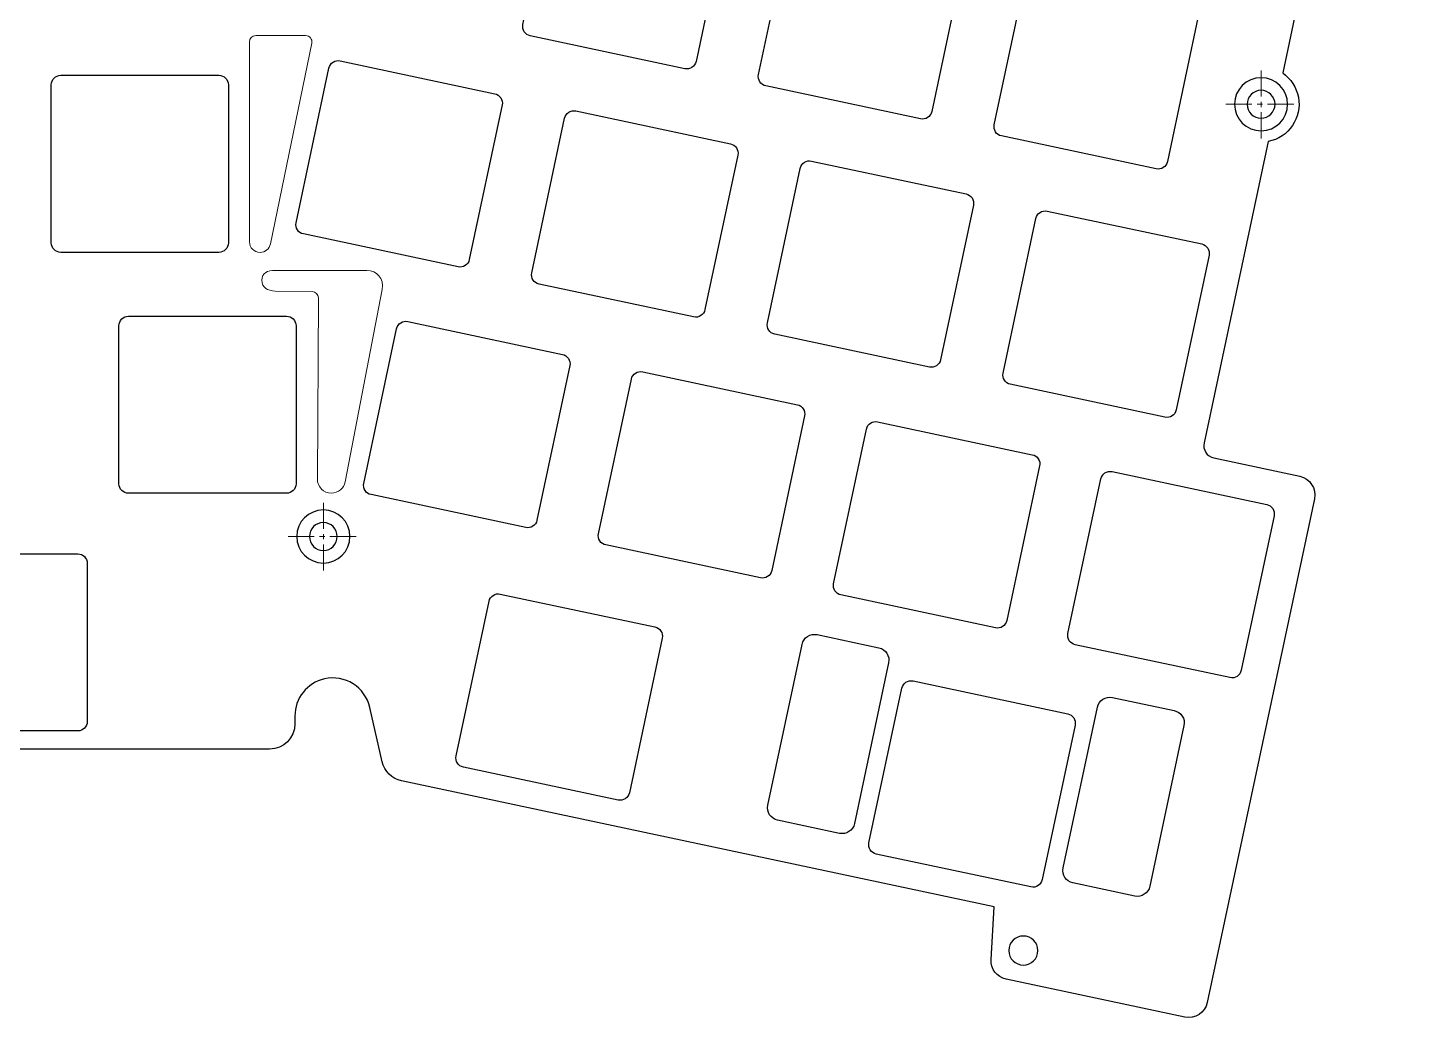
# Model space of a CAD drawing. Header units: inches. Extents: x 57 to 395, y 104 to 257.
# Drawn here: x 114.6 to 223.9, y 104.4 to 182.8 of the extents above; entities that cross this region are included whole.
import ezdxf

# ---------------------------------------------------------------- set-up
doc = ezdxf.new("R2010")
doc.units = ezdxf.units.IN
doc.header["$MEASUREMENT"] = 0
for name, pattern in [('AI-Linetype-10', [3.308389, 2.067743, -0.413549, 0.413549, -0.413549]), ('AI-Linetype-7', [3.308389, 2.067743, -0.413549, 0.413549, -0.413549]), ('AI-Linetype-8', [3.308389, 2.067743, -0.413549, 0.413549, -0.413549]), ('AI-Linetype-9', [3.308389, 2.067743, -0.413549, 0.413549, -0.413549])]:
    doc.linetypes.add(name, pattern=pattern)
doc.layers.add('_U+56FE_U+5C42 5', color=7, linetype='Continuous')
doc.layers.add('center_line', color=7, linetype='Continuous')

# ---------------------------------------------------------------- blocks, each defined once
blk = doc.blocks.new('block 3')
at = {"color": 7, "lineweight": 25}
blk.add_open_spline([(192.15, 109.83), (192.15, 110.47), (192.67, 110.98), (193.3, 110.98), (193.94, 110.98), (194.45, 110.47), (194.45, 109.83), (194.45, 109.2), (193.94, 108.68), (193.3, 108.68), (192.67, 108.68), (192.15, 109.2), (192.15, 109.83)], degree=3, knots=[0, 0, 0, 0, 1, 1, 1, 2, 2, 2, 3, 3, 3, 4, 4, 4, 4], dxfattribs=at)
blk = doc.blocks.new('block 10')
at = {"color": 7, "lineweight": 25}
blk.add_open_spline([(144.63, 159.57), (144.23, 159.66), (143.83, 159.4), (143.74, 158.99), (143.74, 158.99), (141.14, 146.77), (141.14, 146.77), (141.06, 146.36), (141.32, 145.96), (141.72, 145.88), (141.72, 145.88), (153.95, 143.28), (153.95, 143.28), (154.35, 143.19), (154.75, 143.45), (154.84, 143.86), (154.84, 143.86), (157.44, 156.08), (157.44, 156.08), (157.52, 156.49), (157.26, 156.89), (156.86, 156.97), (156.86, 156.97), (144.63, 159.57), (144.63, 159.57)], degree=3, knots=[0, 0, 0, 0, 1, 1, 1, 2, 2, 2, 3, 3, 3, 4, 4, 4, 5, 5, 5, 6, 6, 6, 7, 7, 7, 8, 8, 8, 8], dxfattribs=at)
blk = doc.blocks.new('block 14')
at = {"color": 7, "lineweight": 25}
blk.add_open_spline([(135.79, 146.74), (135.79, 146.74), (135.79, 159.24), (135.79, 159.24), (135.79, 159.65), (135.45, 159.99), (135.04, 159.99), (135.04, 159.99), (122.54, 159.99), (122.54, 159.99), (122.13, 159.99), (121.79, 159.65), (121.79, 159.24), (121.79, 159.24), (121.79, 146.74), (121.79, 146.74), (121.79, 146.32), (122.13, 145.99), (122.54, 145.99), (122.54, 145.99), (135.04, 145.99), (135.04, 145.99), (135.45, 145.99), (135.79, 146.32), (135.79, 146.74)], degree=3, knots=[0, 0, 0, 0, 1, 1, 1, 2, 2, 2, 3, 3, 3, 4, 4, 4, 5, 5, 5, 6, 6, 6, 7, 7, 7, 8, 8, 8, 8], dxfattribs=at)
blk = doc.blocks.new('block 15')
at = {"color": 7, "lineweight": 25}
blk.add_open_spline([(139.28, 180.18), (138.88, 180.27), (138.48, 180.01), (138.39, 179.6), (138.39, 179.6), (135.79, 167.38), (135.79, 167.38), (135.71, 166.97), (135.97, 166.57), (136.37, 166.49), (136.37, 166.49), (148.6, 163.89), (148.6, 163.89), (149, 163.8), (149.4, 164.06), (149.49, 164.47), (149.49, 164.47), (152.09, 176.69), (152.09, 176.69), (152.17, 177.1), (151.91, 177.5), (151.51, 177.58), (151.51, 177.58), (139.28, 180.18), (139.28, 180.18)], degree=3, knots=[0, 0, 0, 0, 1, 1, 1, 2, 2, 2, 3, 3, 3, 4, 4, 4, 5, 5, 5, 6, 6, 6, 7, 7, 7, 8, 8, 8, 8], dxfattribs=at)
blk = doc.blocks.new('block 16')
at = {"color": 7, "lineweight": 25}
blk.add_open_spline([(170.72, 172.73), (170.81, 173.14), (170.55, 173.54), (170.14, 173.62), (170.14, 173.62), (157.92, 176.22), (157.92, 176.22), (157.51, 176.31), (157.11, 176.05), (157.03, 175.64), (157.03, 175.64), (154.43, 163.42), (154.43, 163.42), (154.34, 163.01), (154.6, 162.61), (155.01, 162.53), (155.01, 162.53), (167.23, 159.93), (167.23, 159.93), (167.64, 159.84), (168.04, 160.1), (168.12, 160.51), (168.12, 160.51), (170.72, 172.73), (170.72, 172.73)], degree=3, knots=[0, 0, 0, 0, 1, 1, 1, 2, 2, 2, 3, 3, 3, 4, 4, 4, 5, 5, 5, 6, 6, 6, 7, 7, 7, 8, 8, 8, 8], dxfattribs=at)
blk = doc.blocks.new('block 17')
at = {"color": 7, "lineweight": 25}
blk.add_open_spline([(173.06, 159.46), (172.98, 159.05), (173.23, 158.65), (173.64, 158.57), (173.64, 158.57), (185.87, 155.97), (185.87, 155.97), (186.27, 155.88), (186.67, 156.14), (186.76, 156.54), (186.76, 156.54), (189.35, 168.77), (189.35, 168.77), (189.44, 169.18), (189.18, 169.58), (188.78, 169.66), (188.78, 169.66), (176.55, 172.26), (176.55, 172.26), (176.15, 172.35), (175.75, 172.09), (175.66, 171.68), (175.66, 171.68), (173.06, 159.46), (173.06, 159.46)], degree=3, knots=[0, 0, 0, 0, 1, 1, 1, 2, 2, 2, 3, 3, 3, 4, 4, 4, 5, 5, 5, 6, 6, 6, 7, 7, 7, 8, 8, 8, 8], dxfattribs=at)
blk = doc.blocks.new('block 18')
at = {"color": 7, "lineweight": 25}
blk.add_open_spline([(195.18, 168.3), (194.78, 168.39), (194.38, 168.13), (194.29, 167.72), (194.29, 167.72), (191.7, 155.49), (191.7, 155.49), (191.61, 155.09), (191.87, 154.69), (192.27, 154.61), (192.27, 154.61), (204.5, 152.01), (204.5, 152.01), (204.91, 151.92), (205.3, 152.18), (205.39, 152.58), (205.39, 152.58), (207.99, 164.81), (207.99, 164.81), (208.07, 165.22), (207.82, 165.61), (207.41, 165.7), (207.41, 165.7), (195.18, 168.3), (195.18, 168.3)], degree=3, knots=[0, 0, 0, 0, 1, 1, 1, 2, 2, 2, 3, 3, 3, 4, 4, 4, 5, 5, 5, 6, 6, 6, 7, 7, 7, 8, 8, 8, 8], dxfattribs=at)
blk = doc.blocks.new('block 19')
at = {"color": 7, "lineweight": 25}
blk.add_open_spline([(130.44, 165.79), (130.44, 165.79), (130.44, 178.29), (130.44, 178.29), (130.44, 178.7), (130.1, 179.04), (129.69, 179.04), (129.69, 179.04), (117.19, 179.04), (117.19, 179.04), (116.78, 179.04), (116.44, 178.7), (116.44, 178.29), (116.44, 178.29), (116.44, 165.79), (116.44, 165.79), (116.44, 165.37), (116.78, 165.04), (117.19, 165.04), (117.19, 165.04), (129.69, 165.04), (129.69, 165.04), (130.1, 165.04), (130.44, 165.37), (130.44, 165.79)], degree=3, knots=[0, 0, 0, 0, 1, 1, 1, 2, 2, 2, 3, 3, 3, 4, 4, 4, 5, 5, 5, 6, 6, 6, 7, 7, 7, 8, 8, 8, 8], dxfattribs=at)
blk = doc.blocks.new('block 22')
at = {"color": 7, "lineweight": 25}
blk.add_open_spline([(166.53, 179.56), (166.94, 179.47), (167.34, 179.73), (167.42, 180.14), (167.42, 180.14), (170.02, 192.36), (170.02, 192.36), (170.11, 192.77), (169.85, 193.17), (169.44, 193.25), (169.44, 193.25), (157.22, 195.85), (157.22, 195.85), (156.81, 195.94), (156.41, 195.68), (156.33, 195.27), (156.33, 195.27), (153.73, 183.05), (153.73, 183.05), (153.64, 182.64), (153.9, 182.24), (154.31, 182.16), (154.31, 182.16), (166.53, 179.56), (166.53, 179.56)], degree=3, knots=[0, 0, 0, 0, 1, 1, 1, 2, 2, 2, 3, 3, 3, 4, 4, 4, 5, 5, 5, 6, 6, 6, 7, 7, 7, 8, 8, 8, 8], dxfattribs=at)
blk = doc.blocks.new('block 23')
at = {"color": 7, "lineweight": 25}
blk.add_open_spline([(172.36, 179.09), (172.28, 178.68), (172.53, 178.28), (172.94, 178.2), (172.94, 178.2), (185.17, 175.6), (185.17, 175.6), (185.57, 175.51), (185.97, 175.77), (186.06, 176.17), (186.06, 176.17), (188.65, 188.4), (188.65, 188.4), (188.74, 188.81), (188.48, 189.21), (188.08, 189.29), (188.08, 189.29), (175.85, 191.89), (175.85, 191.89), (175.45, 191.98), (175.05, 191.72), (174.96, 191.31), (174.96, 191.31), (172.36, 179.09), (172.36, 179.09)], degree=3, knots=[0, 0, 0, 0, 1, 1, 1, 2, 2, 2, 3, 3, 3, 4, 4, 4, 5, 5, 5, 6, 6, 6, 7, 7, 7, 8, 8, 8, 8], dxfattribs=at)
blk = doc.blocks.new('block 24')
at = {"color": 7, "lineweight": 25}
blk.add_open_spline([(194.48, 187.93), (194.08, 188.02), (193.68, 187.76), (193.59, 187.35), (193.59, 187.35), (191, 175.12), (191, 175.12), (190.91, 174.72), (191.17, 174.32), (191.57, 174.24), (191.57, 174.24), (203.8, 171.64), (203.8, 171.64), (204.21, 171.55), (204.6, 171.81), (204.69, 172.21), (204.69, 172.21), (207.29, 184.44), (207.29, 184.44), (207.37, 184.85), (207.12, 185.24), (206.71, 185.33), (206.71, 185.33), (194.48, 187.93), (194.48, 187.93)], degree=3, knots=[0, 0, 0, 0, 1, 1, 1, 2, 2, 2, 3, 3, 3, 4, 4, 4, 5, 5, 5, 6, 6, 6, 7, 7, 7, 8, 8, 8, 8], dxfattribs=at)
blk = doc.blocks.new('block 64')
at = {"color": 7, "lineweight": 25}
blk.add_open_spline([(136.85, 142.57), (136.85, 143.18), (137.34, 143.67), (137.95, 143.67), (138.55, 143.67), (139.05, 143.18), (139.05, 142.57), (139.05, 141.96), (138.55, 141.47), (137.95, 141.47), (137.34, 141.47), (136.85, 141.96), (136.85, 142.57)], degree=3, knots=[0, 0, 0, 0, 1, 1, 1, 2, 2, 2, 3, 3, 3, 4, 4, 4, 4], dxfattribs=at)
blk = doc.blocks.new('block 72')
at = {"color": 7, "lineweight": 25}
blk.add_open_spline([(211, 176.75), (211, 177.36), (211.49, 177.85), (212.1, 177.85), (212.71, 177.85), (213.2, 177.36), (213.2, 176.75), (213.2, 176.14), (212.71, 175.65), (212.1, 175.65), (211.49, 175.65), (211, 176.14), (211, 176.75)], degree=3, knots=[0, 0, 0, 0, 1, 1, 1, 2, 2, 2, 3, 3, 3, 4, 4, 4, 4], dxfattribs=at)
blk = doc.blocks.new('block 74')
at = {"color": 7, "lineweight": 25}
blk.add_open_spline([(119.28, 127.95), (119.28, 127.95), (119.28, 140.45), (119.28, 140.45), (119.28, 140.86), (118.95, 141.2), (118.53, 141.2), (118.53, 141.2), (106.03, 141.2), (106.03, 141.2), (105.62, 141.2), (105.28, 140.86), (105.28, 140.45), (105.28, 140.45), (105.28, 127.95), (105.28, 127.95), (105.28, 127.53), (105.62, 127.2), (106.03, 127.2), (106.03, 127.2), (118.53, 127.2), (118.53, 127.2), (118.95, 127.2), (119.28, 127.53), (119.28, 127.95)], degree=3, knots=[0, 0, 0, 0, 1, 1, 1, 2, 2, 2, 3, 3, 3, 4, 4, 4, 5, 5, 5, 6, 6, 6, 7, 7, 7, 8, 8, 8, 8], dxfattribs=at)
blk = doc.blocks.new('block 75')
at = {"color": 7, "lineweight": 25}
blk.add_open_spline([(163.2, 155.59), (162.79, 155.68), (162.39, 155.42), (162.31, 155.01), (162.31, 155.01), (159.71, 142.79), (159.71, 142.79), (159.62, 142.38), (159.88, 141.98), (160.29, 141.9), (160.29, 141.9), (172.51, 139.3), (172.51, 139.3), (172.92, 139.21), (173.32, 139.47), (173.4, 139.88), (173.4, 139.88), (176, 152.1), (176, 152.1), (176.09, 152.51), (175.83, 152.91), (175.43, 152.99), (175.43, 152.99), (163.2, 155.59), (163.2, 155.59)], degree=3, knots=[0, 0, 0, 0, 1, 1, 1, 2, 2, 2, 3, 3, 3, 4, 4, 4, 5, 5, 5, 6, 6, 6, 7, 7, 7, 8, 8, 8, 8], dxfattribs=at)
blk = doc.blocks.new('block 76')
at = {"color": 7, "lineweight": 25}
blk.add_open_spline([(181.78, 151.64), (181.38, 151.73), (180.98, 151.47), (180.89, 151.06), (180.89, 151.06), (178.29, 138.84), (178.29, 138.84), (178.21, 138.43), (178.47, 138.03), (178.87, 137.95), (178.87, 137.95), (191.1, 135.35), (191.1, 135.35), (191.5, 135.26), (191.9, 135.52), (191.99, 135.93), (191.99, 135.93), (194.59, 148.15), (194.59, 148.15), (194.67, 148.56), (194.42, 148.96), (194.01, 149.04), (194.01, 149.04), (181.78, 151.64), (181.78, 151.64)], degree=3, knots=[0, 0, 0, 0, 1, 1, 1, 2, 2, 2, 3, 3, 3, 4, 4, 4, 5, 5, 5, 6, 6, 6, 7, 7, 7, 8, 8, 8, 8], dxfattribs=at)
blk = doc.blocks.new('block 77')
at = {"color": 7, "lineweight": 25}
blk.add_open_spline([(200.32, 147.7), (199.91, 147.79), (199.52, 147.53), (199.43, 147.12), (199.43, 147.12), (196.83, 134.9), (196.83, 134.9), (196.74, 134.49), (197, 134.09), (197.41, 134.01), (197.41, 134.01), (209.64, 131.41), (209.64, 131.41), (210.04, 131.32), (210.44, 131.58), (210.52, 131.99), (210.52, 131.99), (213.12, 144.21), (213.12, 144.21), (213.21, 144.62), (212.95, 145.02), (212.55, 145.1), (212.55, 145.1), (200.32, 147.7), (200.32, 147.7)], degree=3, knots=[0, 0, 0, 0, 1, 1, 1, 2, 2, 2, 3, 3, 3, 4, 4, 4, 5, 5, 5, 6, 6, 6, 7, 7, 7, 8, 8, 8, 8], dxfattribs=at)
blk = doc.blocks.new('block 78')
at = {"color": 7, "lineweight": 25}
blk.add_open_spline([(151.94, 138.02), (151.53, 138.11), (151.14, 137.85), (151.05, 137.45), (151.05, 137.45), (148.45, 125.22), (148.45, 125.22), (148.37, 124.81), (148.62, 124.41), (149.03, 124.33), (149.03, 124.33), (161.26, 121.73), (161.26, 121.73), (161.66, 121.64), (162.06, 121.9), (162.15, 122.31), (162.15, 122.31), (164.74, 134.53), (164.74, 134.53), (164.83, 134.94), (164.57, 135.34), (164.17, 135.42), (164.17, 135.42), (151.94, 138.02), (151.94, 138.02)], degree=3, knots=[0, 0, 0, 0, 1, 1, 1, 2, 2, 2, 3, 3, 3, 4, 4, 4, 5, 5, 5, 6, 6, 6, 7, 7, 7, 8, 8, 8, 8], dxfattribs=at)
blk = doc.blocks.new('block 85')
at = {"color": 7, "lineweight": 25}
blk.add_open_spline([(199.16, 129.08), (199.16, 129.08), (196.45, 116.36), (196.45, 116.36), (196.34, 115.82), (196.68, 115.29), (197.22, 115.18), (197.22, 115.18), (202.11, 114.14), (202.11, 114.14), (202.65, 114.02), (203.19, 114.37), (203.3, 114.91), (203.3, 114.91), (206, 127.62), (206, 127.62), (206.12, 128.16), (205.77, 128.69), (205.23, 128.81), (205.23, 128.81), (200.34, 129.85), (200.34, 129.85), (199.8, 129.96), (199.27, 129.62), (199.16, 129.08)], degree=3, knots=[0, 0, 0, 0, 1, 1, 1, 2, 2, 2, 3, 3, 3, 4, 4, 4, 5, 5, 5, 6, 6, 6, 7, 7, 7, 8, 8, 8, 8], dxfattribs=at)
blk = doc.blocks.new('block 86')
at = {"color": 7, "lineweight": 25}
blk.add_open_spline([(175.8, 134.04), (175.8, 134.04), (173.1, 121.33), (173.1, 121.33), (172.98, 120.79), (173.33, 120.25), (173.87, 120.14), (173.87, 120.14), (178.76, 119.1), (178.76, 119.1), (179.3, 118.99), (179.83, 119.33), (179.95, 119.87), (179.95, 119.87), (182.65, 132.59), (182.65, 132.59), (182.76, 133.13), (182.42, 133.66), (181.88, 133.77), (181.88, 133.77), (176.99, 134.81), (176.99, 134.81), (176.45, 134.93), (175.92, 134.58), (175.8, 134.04)], degree=3, knots=[0, 0, 0, 0, 1, 1, 1, 2, 2, 2, 3, 3, 3, 4, 4, 4, 5, 5, 5, 6, 6, 6, 7, 7, 7, 8, 8, 8, 8], dxfattribs=at)
blk = doc.blocks.new('block 87')
at = {"color": 7, "lineweight": 25}
blk.add_open_spline([(183.69, 130.58), (183.69, 130.58), (181.09, 118.35), (181.09, 118.35), (181.01, 117.94), (181.26, 117.55), (181.67, 117.46), (181.67, 117.46), (193.9, 114.86), (193.9, 114.86), (194.3, 114.77), (194.7, 115.03), (194.79, 115.44), (194.79, 115.44), (197.39, 127.66), (197.39, 127.66), (197.47, 128.07), (197.21, 128.47), (196.81, 128.55), (196.81, 128.55), (184.58, 131.15), (184.58, 131.15), (184.18, 131.24), (183.78, 130.98), (183.69, 130.58)], degree=3, knots=[0, 0, 0, 0, 1, 1, 1, 2, 2, 2, 3, 3, 3, 4, 4, 4, 5, 5, 5, 6, 6, 6, 7, 7, 7, 8, 8, 8, 8], dxfattribs=at)
blk = doc.blocks.new('block 96')
at = {"color": 7, "lineweight": 25}
blk.add_open_spline([(143.82, 221.56), (143.82, 221.56), (77.61, 221.56), (77.61, 221.56), (77.61, 221.56), (77.04, 225.28), (77.04, 225.28), (76.93, 226.01), (76.3, 226.56), (75.56, 226.56), (75.56, 226.56), (67.73, 226.56), (67.73, 226.56), (66.9, 226.56), (66.23, 225.88), (66.23, 225.06), (66.23, 225.06), (66.23, 209.03), (66.23, 209.03), (66.23, 208.2), (65.56, 207.53), (64.73, 207.53), (64.73, 207.53), (58.7, 207.53), (58.7, 207.53), (57.87, 207.53), (57.2, 206.85), (57.2, 206.03), (57.2, 206.03), (57.2, 160.18), (57.2, 160.18), (57.2, 159.91), (57.42, 159.68), (57.7, 159.68), (57.7, 159.68), (68.7, 159.68), (68.7, 159.68), (69.53, 159.68), (70.2, 159.01), (70.2, 158.18), (70.2, 158.18), (70.2, 122.26), (70.2, 122.26), (70.2, 121.43), (70.87, 120.76), (71.7, 120.76), (71.7, 120.76), (75.56, 120.76), (75.56, 120.76), (76.3, 120.76), (76.93, 121.3), (77.04, 122.03), (77.04, 122.03), (77.61, 125.76), (77.61, 125.76), (77.61, 125.76), (133.7, 125.76), (133.7, 125.76), (134.81, 125.76), (135.7, 126.65), (135.7, 127.76), (135.7, 127.76), (135.7, 127.76), (135.7, 127.76), (135.7, 127.76), (135.7, 128.36), (135.7, 128.36), (135.69, 129.77), (136.66, 131), (138.03, 131.31), (139.65, 131.68), (141.26, 130.67), (141.62, 129.05), (141.62, 129.05), (142.61, 124.76), (142.61, 124.76), (142.78, 124), (143.38, 123.41), (144.14, 123.25), (144.14, 123.25), (191, 113.29), (191, 113.29), (191, 113.29), (190.75, 109.12), (190.75, 109.12), (190.71, 108.38), (191.21, 107.72), (191.94, 107.57), (191.94, 107.57), (206.06, 104.56), (206.06, 104.56), (206.87, 104.39), (207.67, 104.91), (207.84, 105.72), (207.84, 105.72), (216.31, 145.56), (216.31, 145.56), (216.48, 146.37), (215.96, 147.17), (215.15, 147.34), (215.15, 147.34), (208.36, 148.78), (208.36, 148.78), (207.82, 148.9), (207.47, 149.43), (207.59, 149.97), (207.59, 149.97), (212.65, 173.8), (212.65, 173.8), (214.28, 174.11), (215.35, 175.68), (215.05, 177.3), (214.9, 178.08), (214.45, 178.77), (213.81, 179.22), (213.81, 179.22), (215.03, 184.98), (215.03, 184.98), (215.15, 185.52), (215.68, 185.86), (216.22, 185.75), (216.22, 185.75), (218.42, 185.28), (218.42, 185.28), (219.23, 185.11), (220.03, 185.63), (220.2, 186.44), (220.2, 186.44), (223.73, 203.04), (223.73, 203.04), (223.9, 203.85), (223.38, 204.64), (222.57, 204.82), (222.57, 204.82), (205.46, 208.45), (205.46, 208.45), (205.46, 208.45), (205.69, 212.23), (205.69, 212.23), (205.73, 212.97), (205.23, 213.64), (204.5, 213.79), (204.5, 213.79), (191.72, 216.51), (191.72, 216.51), (190.99, 216.66), (190.26, 216.26), (190, 215.57), (190, 215.57), (188.67, 212.02), (188.67, 212.02), (188.67, 212.02), (143.82, 221.56), (143.82, 221.56)], degree=3, knots=[0, 0, 0, 0, 1, 1, 1, 2, 2, 2, 3, 3, 3, 4, 4, 4, 5, 5, 5, 6, 6, 6, 7, 7, 7, 8, 8, 8, 9, 9, 9, 10, 10, 10, 11, 11, 11, 12, 12, 12, 13, 13, 13, 14, 14, 14, 15, 15, 15, 16, 16, 16, 17, 17, 17, 18, 18, 18, 19, 19, 19, 20, 20, 20, 21, 21, 21, 22, 22, 22, 23, 23, 23, 24, 24, 24, 25, 25, 25, 26, 26, 26, 27, 27, 27, 28, 28, 28, 29, 29, 29, 30, 30, 30, 31, 31, 31, 32, 32, 32, 33, 33, 33, 34, 34, 34, 35, 35, 35, 36, 36, 36, 37, 37, 37, 38, 38, 38, 39, 39, 39, 40, 40, 40, 41, 41, 41, 42, 42, 42, 43, 43, 43, 44, 44, 44, 45, 45, 45, 46, 46, 46, 47, 47, 47, 48, 48, 48, 49, 49, 49, 50, 50, 50, 51, 51, 51, 51], dxfattribs=at)
blk = doc.blocks.new('block 275')
at = {"color": 7, "lineweight": 25}
blk.add_open_spline([(135.85, 142.57), (135.85, 143.73), (136.79, 144.67), (137.95, 144.67), (139.11, 144.67), (140.05, 143.73), (140.05, 142.57), (140.05, 141.41), (139.11, 140.47), (137.95, 140.47), (136.79, 140.47), (135.85, 141.41), (135.85, 142.57)], degree=3, knots=[0, 0, 0, 0, 1, 1, 1, 2, 2, 2, 3, 3, 3, 4, 4, 4, 4], dxfattribs=at)
blk = doc.blocks.new('block 276')
at = {"color": 7, "lineweight": 25}
blk.add_open_spline([(210, 176.75), (210, 177.91), (210.94, 178.85), (212.1, 178.85), (213.26, 178.85), (214.2, 177.91), (214.2, 176.75), (214.2, 175.59), (213.26, 174.65), (212.1, 174.65), (210.94, 174.65), (210, 175.59), (210, 176.75)], degree=3, knots=[0, 0, 0, 0, 1, 1, 1, 2, 2, 2, 3, 3, 3, 4, 4, 4, 4], dxfattribs=at)
blk = doc.blocks.new('block 295')
at = {"layer": 'center_line', "color": 1, "linetype": 'AI-Linetype-7', "lineweight": 15}
blk.add_lwpolyline([(135.16, 142.57), (140.74, 142.57)], dxfattribs=at)
blk = doc.blocks.new('block 296')
at = {"layer": 'center_line', "color": 1, "linetype": 'AI-Linetype-8', "lineweight": 15}
blk.add_lwpolyline([(137.95, 139.87), (137.95, 145.27)], dxfattribs=at)
blk = doc.blocks.new('block 297')
at = {"layer": 'center_line', "color": 1, "linetype": 'AI-Linetype-9', "lineweight": 15}
blk.add_lwpolyline([(209.31, 176.75), (214.89, 176.75)], dxfattribs=at)
blk = doc.blocks.new('block 298')
at = {"layer": 'center_line', "color": 1, "linetype": 'AI-Linetype-10', "lineweight": 15}
blk.add_lwpolyline([(212.1, 174.05), (212.1, 179.45)], dxfattribs=at)
blk = doc.blocks.new('block 312')
at = {"layer": '_U+56FE_U+5C42 5', "color": 5, "lineweight": 18}
blk.add_open_spline([(132.61, 182.18), (132.61, 182.18), (136.55, 182.18), (136.55, 182.18), (136.87, 182.18), (137.1, 181.89), (137.04, 181.58), (137.04, 181.58), (133.77, 165.71), (133.77, 165.71), (133.69, 165.32), (133.35, 165.04), (132.95, 165.04), (132.48, 165.04), (132.11, 165.41), (132.11, 165.88), (132.11, 165.88), (132.11, 181.68), (132.11, 181.68), (132.11, 181.95), (132.33, 182.18), (132.61, 182.18)], degree=3, knots=[0, 0, 0, 0, 1, 1, 1, 2, 2, 2, 3, 3, 3, 4, 4, 4, 5, 5, 5, 6, 6, 6, 7, 7, 7, 7], dxfattribs=at)
blk = doc.blocks.new('block 313')
at = {"layer": '_U+56FE_U+5C42 5', "color": 5, "lineweight": 18}
blk.add_open_spline([(142.61, 162.1), (142.61, 162.1), (139.68, 146.89), (139.68, 146.89), (139.58, 146.37), (139.12, 146), (138.59, 146), (137.97, 146), (137.47, 146.5), (137.48, 147.11), (137.48, 147.11), (137.56, 161.44), (137.56, 161.44), (137.56, 161.72), (137.34, 161.94), (137.07, 161.94), (137.07, 161.94), (134.13, 161.98), (134.13, 161.98), (133.55, 161.99), (133.09, 162.25), (133.09, 162.83), (133.08, 163.43), (133.55, 163.6), (134.14, 163.6), (134.14, 163.6), (141.4, 163.6), (141.4, 163.6), (142.16, 163.62), (142.76, 162.97), (142.61, 162.1)], degree=3, knots=[0, 0, 0, 0, 1, 1, 1, 2, 2, 2, 3, 3, 3, 4, 4, 4, 5, 5, 5, 6, 6, 6, 7, 7, 7, 8, 8, 8, 9, 9, 9, 10, 10, 10, 10], dxfattribs=at)

msp = doc.modelspace()

# ---------------------------------------------------------------- block references
for name in ['block 96', 'block 22', 'block 23', 'block 24', 'block 15', 'block 19', 'block 276', 'block 72', 'block 16', 'block 17', 'block 18', 'block 14', 'block 10', 'block 75', 'block 76', 'block 77', 'block 275', 'block 64', 'block 74', 'block 78', 'block 86', 'block 87', 'block 85', 'block 3']:
    msp.add_blockref(name, (0, 0))
at = {"layer": '_U+56FE_U+5C42 5'}
for name in ['block 312', 'block 313']:
    msp.add_blockref(name, (0, 0), dxfattribs=at)
at = {"layer": 'center_line'}
for name in ['block 298', 'block 297', 'block 296', 'block 295']:
    msp.add_blockref(name, (0, 0), dxfattribs=at)

doc.saveas('drawing.dxf')
